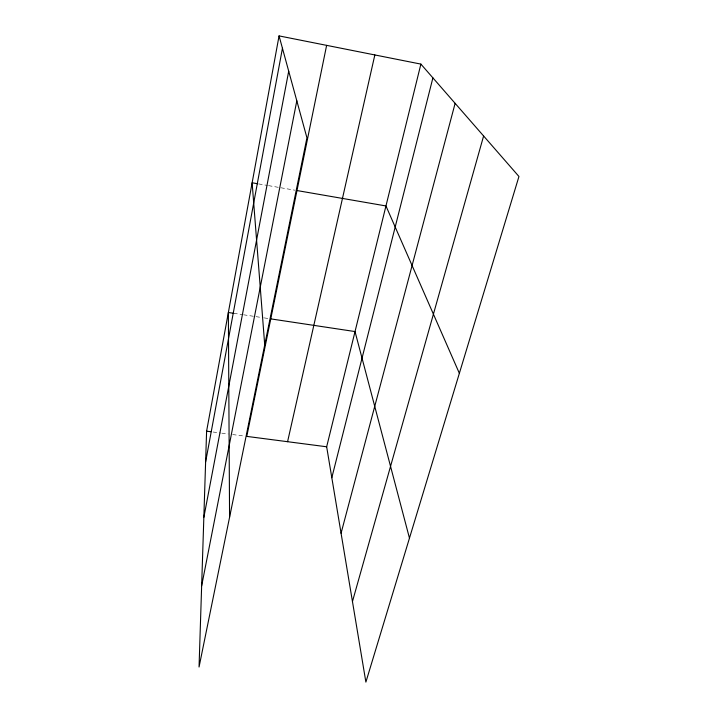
<?xml version="1.0" encoding="UTF-8"?>
<svg xmlns="http://www.w3.org/2000/svg" width="718" height="718" viewBox="0 0 718 718"><rect width="100%" height="100%" fill="white"/><g stroke="black" fill="none" stroke-linecap="round" stroke-linejoin="round"><path stroke-width="0.54" stroke-dasharray="3.59 2.69" d="M213.12 432.021L220.713 433.008M221.799 433.142L228.315 433.995M232.659 434.561L244.596 436.113M233.799 313.317L242.496 314.628M243.581 314.789L263.156 317.733M264.242 317.903L268.595 318.55M258.695 183.925L267.446 185.441M268.541 185.63L294.784 190.171"/><path stroke-width="1.08" d="M279.06 35.9L206.604 431.168L199.048 667.013L306.936 137.82L279.06 35.9L420.883 64.099L518.952 176.493L365.884 682.1L326.663 446.784L420.883 64.099M205.617 461.934L282.443 48.259M203.84 517.364L288.708 71.199M201.65 585.852L296.812 100.798M326.627 45.36L246.768 436.391L326.663 446.784M287.577 441.705L374.841 54.945M331.815 477.694L432.9 77.876M341.068 533.223L455.122 103.338M352.457 601.54L483.609 135.989M206.604 431.168L210.948 431.733M233.799 313.317L228.36 312.501L229.572 517.265M270.767 318.882L355.024 331.563L409.466 538.141M257.6 183.736L252.135 182.785L264.718 344.9M296.974 190.548L385.952 205.949L459.367 373.324"/></g></svg>
